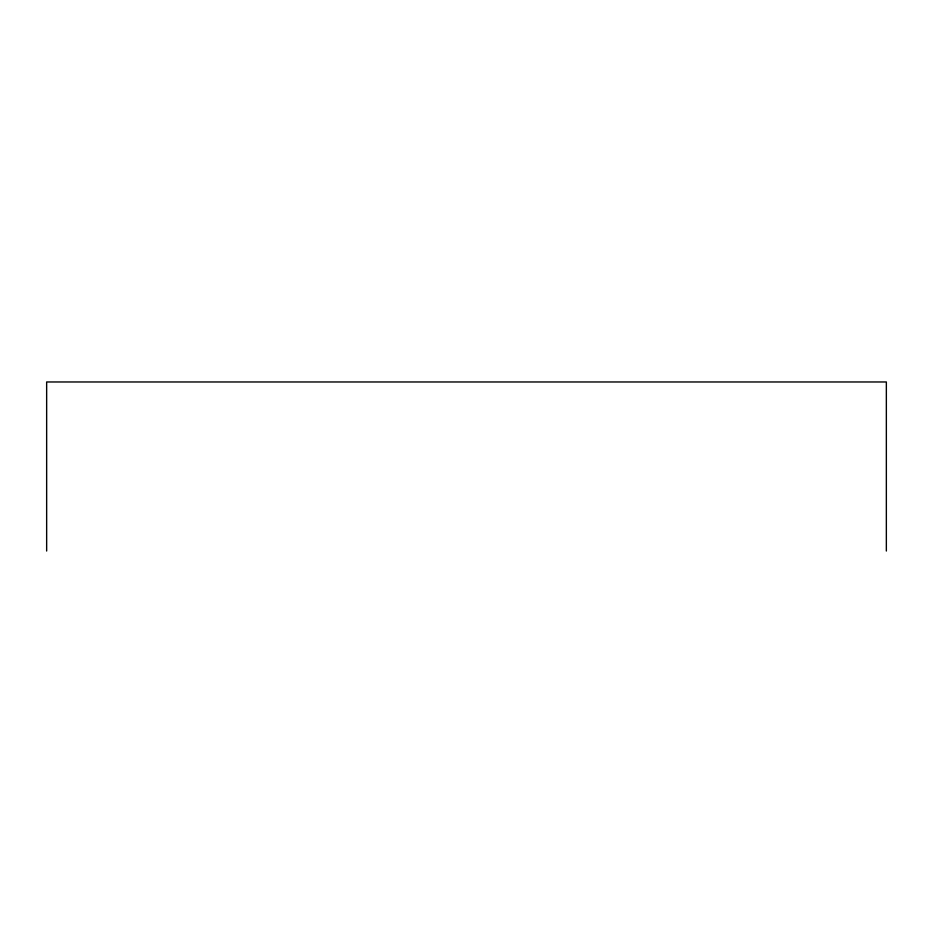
<?xml version="1.0" encoding="UTF-8"?>
<svg xmlns="http://www.w3.org/2000/svg" width="933" height="933" viewBox="0 0 933 933"><rect width="100%" height="100%" fill="white"/><g stroke="black" fill="none" stroke-linecap="round" stroke-linejoin="round"><path stroke-width="1.4" d="M886.35 551.03L886.35 381.97L46.65 381.97L46.65 551.03"/></g></svg>
